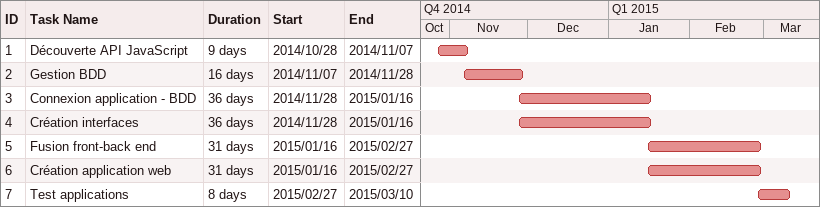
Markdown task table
| ID | Task | Duration | Start | Finish |
|---|---|---|---|---|
| 1 | Découverte API JavaScript | 9d | 2014-10-28 | 2014-11-07 |
| 2 | Gestion BDD | 16d | 2014-11-07 | 2014-11-28 |
| 3 | Connexion application - BDD | 36d | 2014-11-28 | 2015-01-16 |
| 4 | Création interfaces | 36d | 2014-11-28 | 2015-01-16 |
| 5 | Fusion front-back end | 31d | 2015-01-16 | 2015-02-27 |
| 6 | Création application web | 31d | 2015-01-16 | 2015-02-27 |
| 7 | Test applications | 8d | 2015-02-27 | 2015-03-10 |
